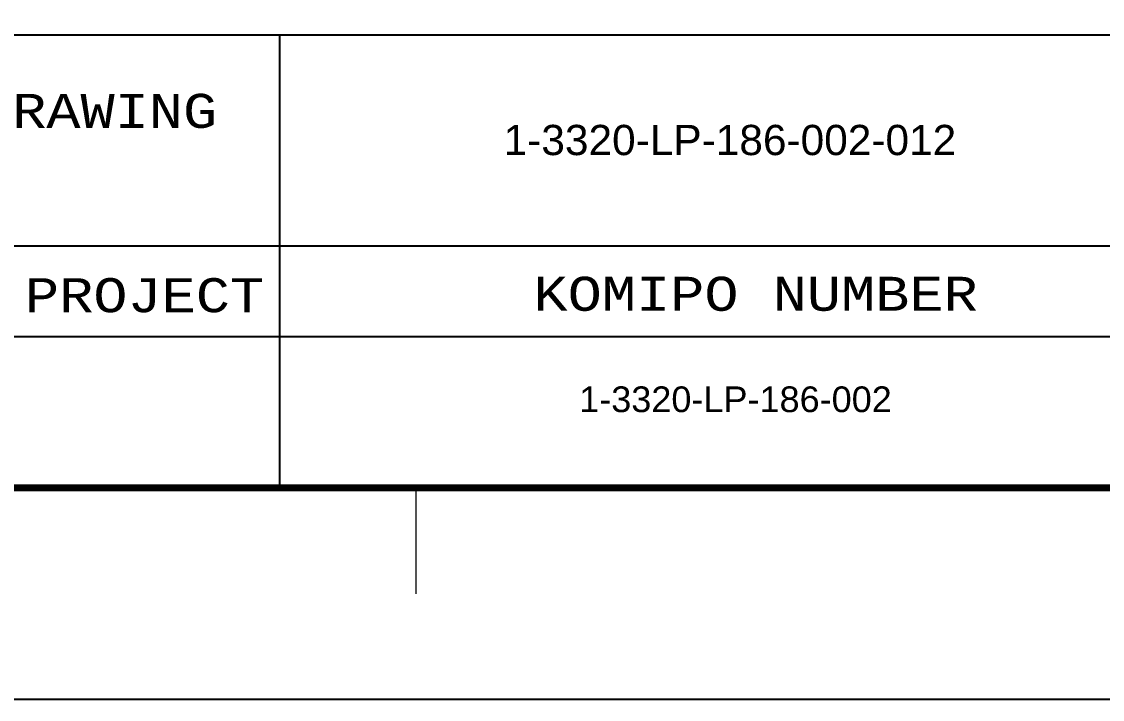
# Model space of a CAD drawing. Header units: inches. Extents: x 0 to 841, y 0 to 594.
# Drawn here: x 701.9 to 773.4, y 0 to 44.8 of the extents above; entities that cross this region are included whole.
import ezdxf
from ezdxf.enums import TextEntityAlignment as Align

# ---------------------------------------------------------------- set-up
doc = ezdxf.new("R2010")
doc.units = ezdxf.units.IN
doc.header["$MEASUREMENT"] = 0
doc.layers.add('BG Border', color=7, linetype='Continuous')
doc.layers.add('FRAME', color=7, linetype='Continuous')
doc.styles.add('Arial', font='arial.ttf')
doc.styles.add('Courier New', font='cour.ttf')

msp = doc.modelspace()

# ---------------------------------------------------------------- linework, layer by layer
at = {"layer": 'BG Border', "color": 7, "linetype": 'Continuous', "lineweight": 25}
for p, q in [((827, 43.94), (677, 43.94)), ((719, 14), (719, 43.94)), ((827, 29.967), (677, 29.967)), ((827, 23.98), (677, 23.98)), ((841, 0), (0, 0))]:
    msp.add_line(p, q, dxfattribs=at)
at = {"layer": 'BG Border', "color": 3, "linetype": 'Continuous', "lineweight": 120}
msp.add_line((827, 14), (35, 14), dxfattribs=at)
at = {"layer": 'BG Border', "color": 7, "linetype": 'Continuous', "lineweight": 13}
msp.add_line((728, 14), (728, 6.982), dxfattribs=at)
at = {"layer": 'BG Border', "color": 3, "linetype": 'Continuous', "lineweight": 120}
msp.add_lwpolyline([(827, 580), (35, 580), (35, 14), (827, 14)], close=True, dxfattribs=at)

# ---------------------------------------------------------------- texts
at = {"layer": 'BG Border', "color": 7, "style": 'Courier New', "width": 1.002506}
for s, p in [('PROJECT DRAWING', (697.899, 38.926)), ('PROJECT', (710.048, 26.736)), ('KOMIPO NUMBER', (750.47, 26.829))]:
    msp.add_text(s, height=2.25, dxfattribs=at).set_placement(p, align=Align.MIDDLE)
at = {"layer": 'FRAME', "color": 2, "style": 'Arial', "width": 1.004063}
for s, height, p in [('1-3320-LP-186-002-012', 2, (733.8, 36)), ('1-3320-LP-186-002', 1.7, (738.8, 19))]:
    msp.add_text(s, height=height, dxfattribs=at).set_placement(p)

doc.saveas('drawing.dxf')
